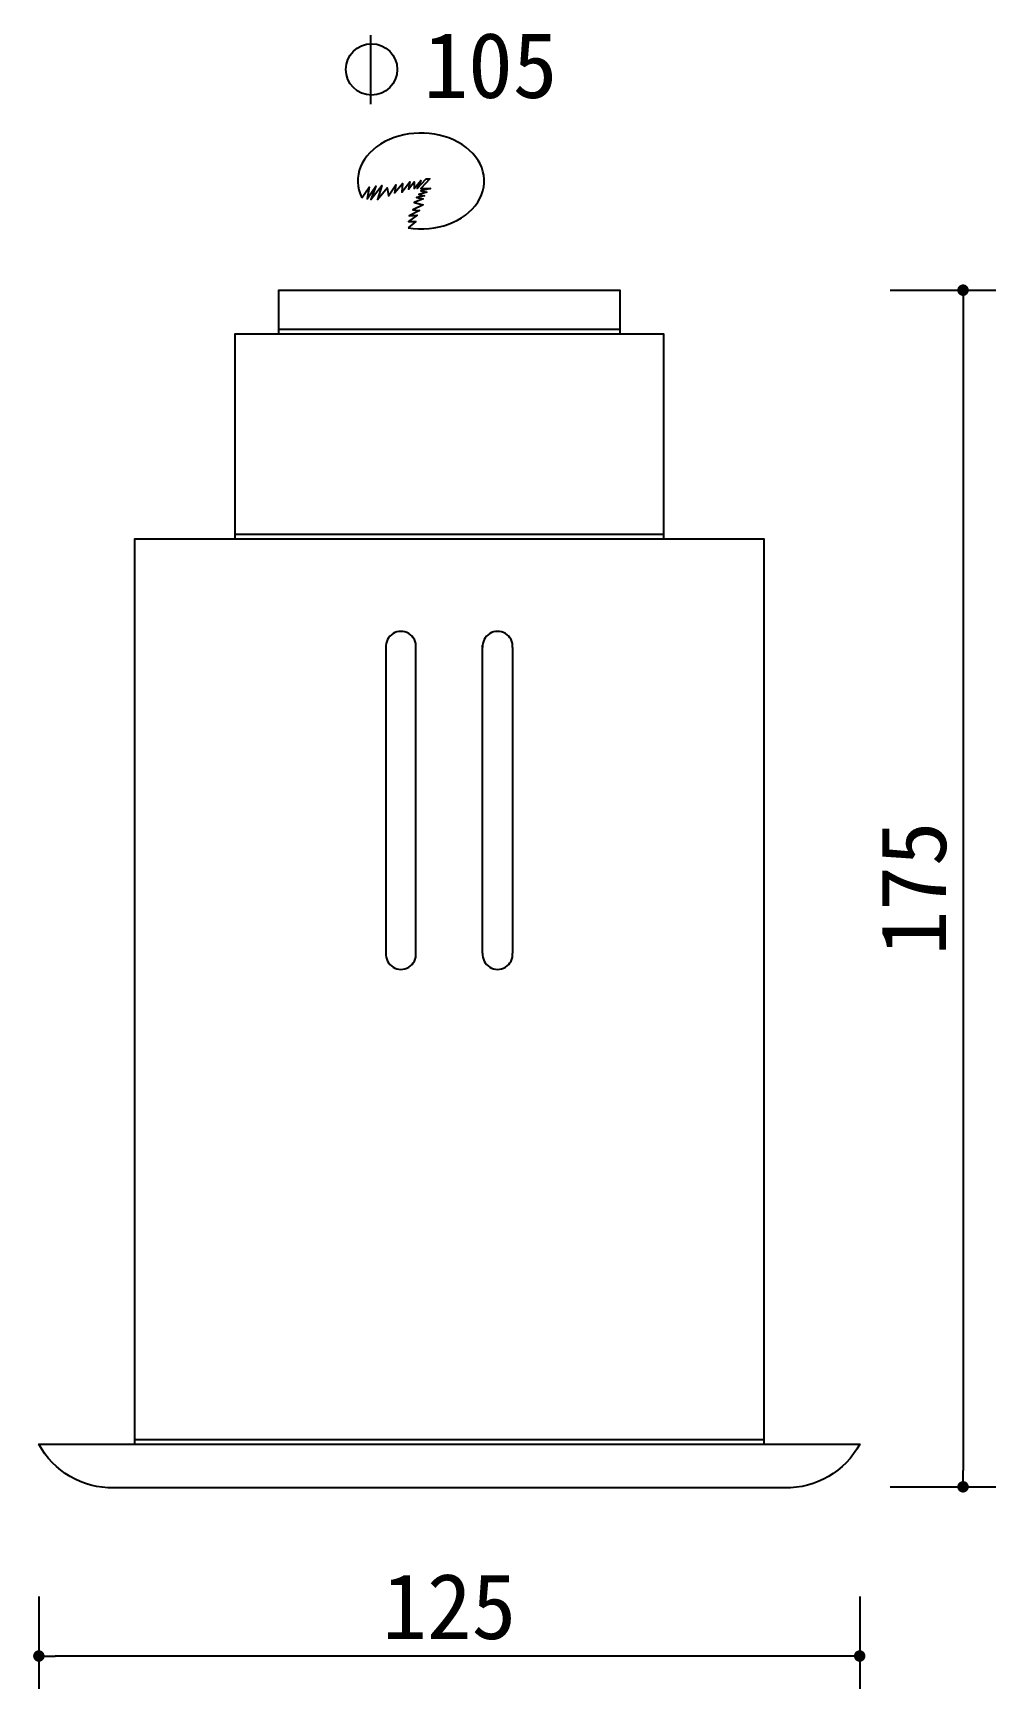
# Model space of a CAD drawing. Extents: x 780 to 927, y 314 to 566.
import ezdxf

# ---------------------------------------------------------------- set-up
doc = ezdxf.new("R2010")
doc.units = 0
doc.header["$MEASUREMENT"] = 0
doc.layers.get('0').update_dxf_attribs({"linetype": 'CONTINUOUS'})
doc.layers.get('DEFPOINTS').update_dxf_attribs({"linetype": 'CONTINUOUS'})
for name, color, linetype in [('3', 3, 'CONTINUOUS'), ('4', 4, 'CONTINUOUS'), ('DIM', 3, 'CONTINUOUS'), ('TEXT', 3, 'CONTINUOUS')]:
    doc.layers.add(name, color=color, linetype=linetype)
doc.styles.add('HZ', font='')
doc.styles.get("Standard").update_dxf_attribs({"font": 'txt.shx', "bigfont": 'bigfont.shx'})
doc.styles.get('HZ').set_extended_font_data('仿宋_GB2312')
doc.dimstyles.get("Standard").update_dxf_attribs({"dimtxt": 0.18, "dimasz": 0.18, "dimexe": 0.18, "dimexo": 0.0625, "dimgap": 0.09, "dimtad": 0, "dimtih": 1, "dimtoh": 1, "dimdec": 4, "dimzin": 0, "dimtxsty": 'STANDARD', "dimcen": 0.09, "dimazin": 3, "dimtfac": 1, "dimtdec": 4, "dimtofl": 0, "dimtmove": 0, "dimatfit": 3, "dimtolj": 1, "dimtzin": 0})

# ---------------------------------------------------------------- blocks, each defined once
blk = doc.blocks.new('_DOT')
at = {"color": 0, "linetype": 'BYBLOCK'}
blk.add_line((-0.35, 0), (-1, 0), dxfattribs=at)
at = {"color": 0, "linetype": 'BYBLOCK', "const_width": 0.35}
blk.add_lwpolyline([(-0.175, 0, 1), (0.175, 0, 1)], format="xyb", close=True, dxfattribs=at)
blk = doc.blocks.new('*D3')
at = {"linetype": 'BYBLOCK'}
for p, q in [((910.51, 527.34), (926.61, 527.34)), ((921.61, 524.84), (921.61, 347.66)), ((910.51, 345.16), (926.61, 345.16))]:
    blk.add_line(p, q, dxfattribs=at)
at = {"layer": 'DEFPOINTS', "color": 0, "linetype": 'BYBLOCK'}
for p in [(905.51, 527.34), (905.51, 345.16), (921.61, 345.16)]:
    blk.add_point(p, dxfattribs=at)
at = {"linetype": 'BYBLOCK', "xscale": 2.5, "yscale": 2.5, "zscale": 2.5}
for p, rotation in [((921.61, 527.34), 90), ((921.61, 345.16), 270)]:
    blk.add_blockref('_DOT', p, dxfattribs=dict(at, rotation=rotation))
at = {"linetype": 'BYBLOCK', "insert": (914.11, 436.25), "char_height": 10, "attachment_point": 5, "rotation": 90, "style": 'HZ'}
blk.add_mtext('\\A1;175', dxfattribs=at)
blk = doc.blocks.new('*D4')
at = {"linetype": 'BYBLOCK'}
for p, q in [((780.87, 328.45), (780.87, 314.4)), ((905.87, 328.45), (905.87, 314.4)), ((903.37, 319.4), (783.37, 319.4))]:
    blk.add_line(p, q, dxfattribs=at)
at = {"layer": 'DEFPOINTS', "color": 0, "linetype": 'BYBLOCK'}
for p in [(780.87, 333.45), (905.87, 333.45), (780.87, 319.4)]:
    blk.add_point(p, dxfattribs=at)
at = {"linetype": 'BYBLOCK', "xscale": 2.5, "yscale": 2.5, "zscale": 2.5, "rotation": 180}
blk.add_blockref('_DOT', (780.87, 319.4), dxfattribs=at)
at = {"linetype": 'BYBLOCK', "xscale": 2.5, "yscale": 2.5, "zscale": 2.5}
blk.add_blockref('_DOT', (905.87, 319.4), dxfattribs=at)
at = {"linetype": 'BYBLOCK', "insert": (843.37, 326.9), "char_height": 10, "attachment_point": 5, "style": 'HZ'}
blk.add_mtext('\\A1;125', dxfattribs=at)

msp = doc.modelspace()

# ---------------------------------------------------------------- linework, layer by layer
at = {"layer": '3'}
for p, q in [((831.37, 566.18), (831.37, 555.64)), ((817.4, 521.4), (869.34, 521.4)), ((817.4, 520.7), (869.34, 520.7)), ((810.76, 490.2), (875.98, 490.2)), ((810.76, 489.5), (875.98, 489.5)), ((833.73, 472.92), (833.73, 426.41)), ((838.29, 426.41), (838.29, 473.28)), ((848.45, 426.41), (848.45, 473.28)), ((853.01, 472.92), (853.01, 426.41)), ((795.47, 352.36), (891.27, 352.36)), ((795.47, 351.66), (891.27, 351.66))]:
    msp.add_line(p, q, dxfattribs=at)
msp.add_lwpolyline([(830.04, 541.41), (831.19, 543.04), (830.86, 541.25), (832.2, 543.16), (831.42, 541.14), (833.1, 543.27), (832.43, 541.14), (833.89, 542.93), (834.11, 541.7), (835.24, 543.38), (835.01, 542.15), (836.25, 543.6), (836.13, 542.26), (837.37, 543.83), (837.14, 542.71), (838.04, 543.83), (838.04, 542.82), (839.05, 544.05), (838.49, 542.82), (839.84, 544.28), (840.4, 544.28), (839.05, 542.82), (840.51, 542.82), (839.05, 542.48), (839.95, 542.26), (838.71, 541.92), (839.61, 541.7), (838.38, 541.47), (839.39, 541.25), (838.04, 540.69), (839.39, 540.35), (837.82, 539.57), (838.83, 539.46), (837.26, 538.67), (838.49, 538.78), (837.14, 537.77), (838.27, 537.77), (837.09, 536.81)], dxfattribs=at)
msp.add_circle((831.54, 560.94), 3.91, dxfattribs=at)
for centre, start, end in [((836.01, 473.1), 355.4751, 184.5249), ((850.73, 473.1), 355.4751, 184.5249), ((836.01, 426.23), 175.4751, 4.5249), ((850.73, 426.23), 175.4751, 4.5249)]:
    msp.add_arc(centre, 2.29, start, end, dxfattribs=at)
msp.add_ellipse((839.06, 543.96), major_axis=(9.63, 0), ratio=0.758153, start_param=4.506112, end_param=9.781472, dxfattribs=at)
at = {"layer": '4'}
msp.add_lwpolyline([(895.17, 345.02), (792.28, 345.02, -0.284899), (780.87, 351.66), (795.47, 351.66), (795.47, 489.5), (810.76, 489.5), (810.76, 520.7), (817.4, 520.7), (817.4, 527.34), (869.34, 527.34), (869.34, 520.7), (875.98, 520.7), (875.98, 489.5), (891.27, 489.5), (891.27, 351.66), (905.87, 351.66, -0.284899), (894.46, 345.02)], format="xyb", dxfattribs=at)

# ---------------------------------------------------------------- texts
at = {"layer": 'TEXT', "style": 'HZ'}
msp.add_text('105', height=10, dxfattribs=at).set_placement((839.44, 556.6))

# ---------------------------------------------------------------- dimensions: what is measured, and where the dimension line sits
at = {"layer": 'DIM'}
dim = msp.add_linear_dim(base=(921.61, 345.16), p1=(905.51, 527.34), p2=(905.51, 345.16), angle=90, text='175', dimstyle='STANDARD', override={"dimscale": 5, "dimtxt": 2, "dimasz": 0.5, "dimexe": 1, "dimexo": 1, "dimgap": 0.5, "dimtad": 1, "dimtih": 0, "dimtoh": 0, "dimdec": 0, "dimtxsty": 'HZ', "dimblk1": 'DOT', "dimblk2": 'DOT', "dimsah": 1, "dimcen": 0, "dimclrd": 256, "dimclre": 256, "dimclrt": 256, "dimtfac": 0.5, "dimtdec": 0, "dimtofl": 1}, dxfattribs=at)
dim.commit()
dim.dimension.update_dxf_attribs({"geometry": '*D3', "text_midpoint": (914.11, 436.25)})
dim = msp.add_linear_dim(base=(780.87, 319.4), p1=(905.87, 333.45), p2=(780.87, 333.45), text='125', dimstyle='STANDARD', override={"dimscale": 5, "dimtxt": 2, "dimasz": 0.5, "dimexe": 1, "dimexo": 1, "dimgap": 0.5, "dimtad": 1, "dimtih": 0, "dimtoh": 0, "dimdec": 0, "dimtxsty": 'HZ', "dimblk1": 'DOT', "dimblk2": 'DOT', "dimsah": 1, "dimcen": 0, "dimclrd": 256, "dimclre": 256, "dimclrt": 256, "dimtfac": 0.5, "dimtdec": 0, "dimtofl": 1}, dxfattribs=at)
dim.commit()
dim.dimension.update_dxf_attribs({"geometry": '*D4', "text_midpoint": (843.37, 326.9)})

doc.saveas('drawing.dxf')
